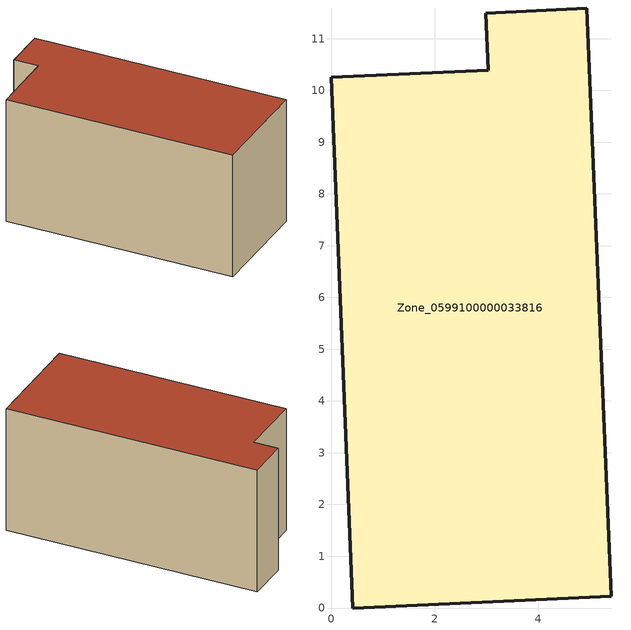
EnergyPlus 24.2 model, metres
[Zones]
Zone_0599100000033816
 floor ground (C_G): 5.41,0.23 0.42,0 0,10.25 3.03,10.39 2.99,11.49 4.94,11.59 z0
 wall outside (C_F): 0.42,0 5.41,0.23 4.94,11.59 2.99,11.49 3.03,10.39 0,10.25 0.42,0 z0:5.72
 roof outside (C_R): 0,10.25 0.42,0 5.41,0.23 4.94,11.59 2.99,11.49 3.03,10.39 z5.72
[BUILDING]
Pand.0599100000033816: North Axis=0; Terrain=City; Loads Convergence Tolerance Value=0.04; Temperature Convergence Tolerance Value=0.4; Solar Distribution=FullExterior; Maximum Number of Warmup Days=25; Minimum Number of Warmup Days=1
[Site:Location]
Rotterdam.The.Hague.AP_ZH_NLD Design_Conditions: Latitude=51.96; Longitude=4.45; Time Zone=1; Elevation=-4.5
[SITE:GROUNDTEMPERATURE:BUILDINGSURFACE]
18, 18, 18, 18, 18, 18, 18, 18, 18, 18, 18, 18
[MATERIAL] Thermal Absorptance=0.9; Solar Absorptance=0.7; Visible Absorptance=0.7
Name | Roughness | Thickness | Conductivity | Density | Specific Heat
G.TI.1946-1964 | MediumSmooth | 0.15 | 1 | 540 | 1210
F.TI.1946-1964 | Rough | 0.3 | 0.857143 | 1920 | 840
R.TI.1946-1964 | MediumRough | 0.2 | 0.277778 | 1500 | 1000
[CONSTRUCTION]
C_G: G.TI.1946-1964
C_F: F.TI.1946-1964
C_R: R.TI.1946-1964
[ZONE]
Zone_0599100000033816: Type=1; Multiplier=1; Ceiling Height=Autocalculate; Volume=Autocalculate; Floor Area=autocalculate; Part of Total Floor Area=Yes
[ZONEINFILTRATION:DESIGNFLOWRATE]
Infil_Zone_0599100000033816: Zone or ZoneList or Space or SpaceList=Zone_0599100000033816; Schedule=AlwaysOn; Design Flow Rate Calculation Method=Flow/Area; Flow Rate per Floor Area=0.003; Constant Term Coefficient=1; Temperature Term Coefficient=0; Velocity Term Coefficient=0; Velocity Squared Term Coefficient=0
[HVACTEMPLATE:ZONE:IDEALLOADSAIRSYSTEM]
Zone_0599100000033816: Maximum Heating Supply Air Temperature=50; Minimum Cooling Supply Air Temperature=13; Maximum Heating Supply Air Humidity Ratio=0.0156; Minimum Cooling Supply Air Humidity Ratio=0.0077; Heating Limit=NoLimit; Cooling Limit=NoLimit; Dehumidification Control Type=ConstantSensibleHeatRatio; Cooling Sensible Heat Ratio=0.7; Dehumidification Setpoint=60; Humidification Control Type=None; Humidification Setpoint=30; Outdoor Air Method=None; Outdoor Air Flow Rate per Person=0.00944; Outdoor Air Flow Rate per Zone Floor Area=0; Outdoor Air Flow Rate per Zone=0; Demand Controlled Ventilation Type=None; Outdoor Air Economizer Type=NoEconomizer; Heat Recovery Type=None; Sensible Heat Recovery Effectiveness=0.7; Latent Heat Recovery Effectiveness=0.65
[ZONECONTROL:THERMOSTAT]
ThermostatControl_Zone_0599100000033816: Zone or ZoneList=Zone_0599100000033816; Control Type Schedule=DualSetpointControlType; Control 1=Thermostat_Zone_0599100000033816; Temperature Difference Between Cutout And Setpoint=0
[THERMOSTATSETPOINT:DUALSETPOINT]
Thermostat_Zone_0599100000033816: Heating Setpoint Temperature Schedule=HeatingSetpoint_Zone_0599100000033816; Cooling Setpoint Temperature Schedule=CoolingSetpoint_Zone_0599100000033816
[SCHEDULE:COMPACT]
HeatingSetpoint_Zone_0599100000033816: Through: 12/31, For: AllDays, Until: 24:00, 21
CoolingSetpoint_Zone_0599100000033816: Through: 12/31, For: AllDays, Until: 24:00, 24
DualSetpointControlType: Through: 12/31, For: AllDays, Until: 24:00, 4
AlwaysOn: Through: 12/31, For: AllDays, Until: 24:00, 1
